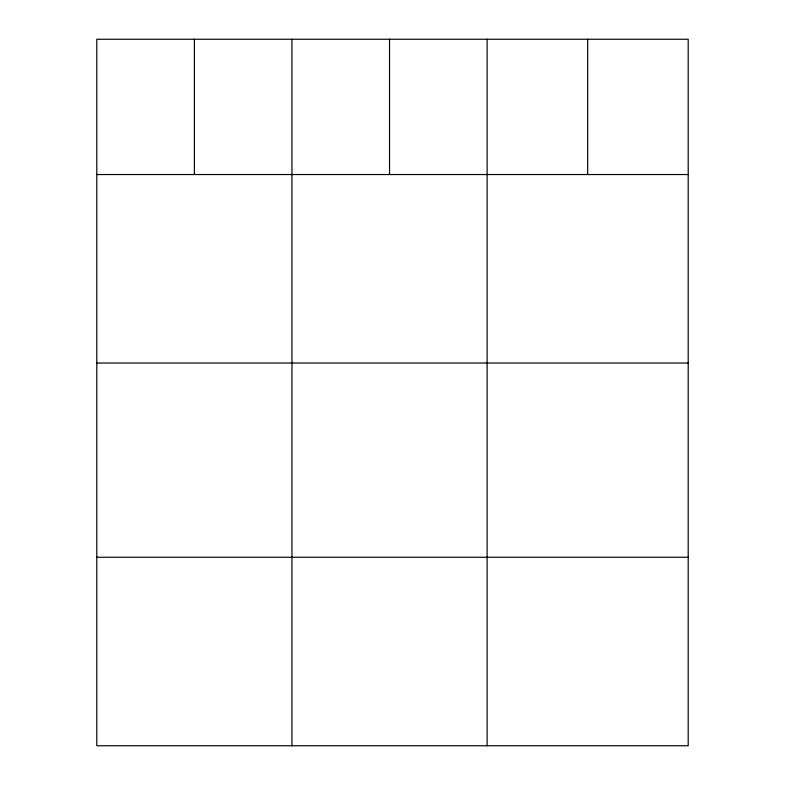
<?xml version="1.0" encoding="UTF-8"?>
<svg xmlns="http://www.w3.org/2000/svg" width="785" height="785" viewBox="0 0 785 785"><rect width="100%" height="100%" fill="white"/><g stroke="black" fill="none" stroke-linecap="round" stroke-linejoin="round"><path stroke-width="1.18" d="M688.2 174.535L688.2 745.75L96.8 745.75L96.8 39.25L688.2 39.25L688.2 174.535L96.8 174.535M96.8 363.033L688.2 363.033M96.8 557.252L688.2 557.252M587.661 39.25L587.661 174.535M487.122 39.25L487.122 745.75M389.546 39.25L389.546 174.535M291.961 39.25L291.961 745.75M194.386 39.25L194.386 174.535"/></g></svg>
